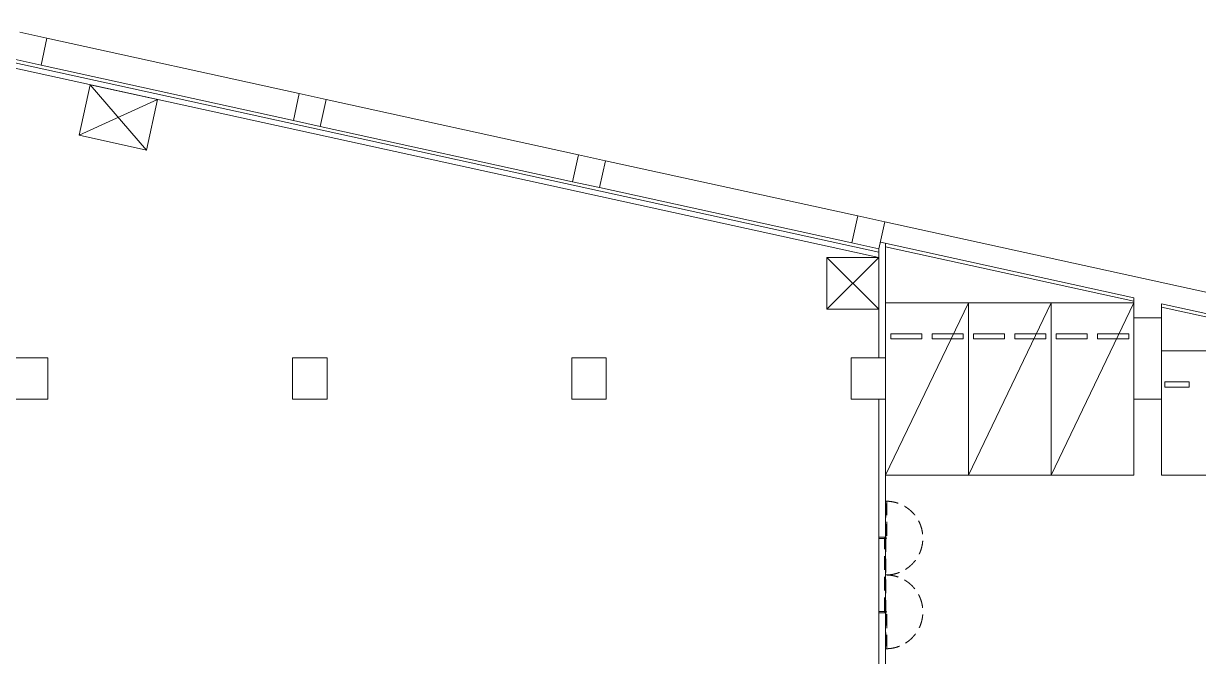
# Model space of a CAD drawing. Header units: millimetres. Extents: x 43806 to 399860, y -65551 to 59129.
# Drawn here: x 151172 to 185250, y -22008 to -3643 of the extents above; entities that cross this region are included whole.
import ezdxf

# ---------------------------------------------------------------- set-up
doc = ezdxf.new("R2010")
doc.units = ezdxf.units.MM
doc.header["$LTSCALE"] = 400
doc.header["$MEASUREMENT"] = 0
doc.linetypes.add('광-XR-PLAN$0$HIDDEN', pattern=[0.375, 0.25, -0.125])
doc.layers.add('A', color=8, linetype='CONTINUOUS', lineweight=0)

msp = doc.modelspace()

# ---------------------------------------------------------------- linework, layer by layer
at = {"layer": 'A', "ltscale": 2}
for p, q in [((175975, -10282), (145701, -3643)), ((175975, -10436), (145684, -3793)), ((151851, -4071), (159170, -5676)), ((158998, -6457), (151680, -4852)), ((159951, -5847), (167270, -7452)), ((159780, -6628), (167098, -8233)), ((168051, -7623), (175370, -9228)), ((167880, -8405), (175198, -10009)), ((176151, -9399), (192670, -13022)), ((175975, -13343), (175975, -10180)), ((176023, -9985), (183375, -11598)), ((176175, -13343), (176175, -10019)), ((176175, -10121), (183375, -11700)), ((176175, -16743), (178575, -11743)), ((178575, -16743), (180975, -11743)), ((180975, -16743), (183375, -11743)), ((183375, -12183), (183375, -11598)), ((184175, -11773), (188275, -12672)), ((184175, -12183), (184175, -11773)), ((184175, -11876), (188275, -12775)), ((184175, -12183), (183375, -12183)), ((183375, -12183), (183375, -14543)), ((184175, -14543), (184175, -12183)), ((150875, -13343), (151875, -13343)), ((151875, -13343), (151875, -14543)), ((158975, -13343), (159975, -13343)), ((158975, -14543), (158975, -13343)), ((159975, -13343), (159975, -14543)), ((167075, -13343), (168075, -13343)), ((167075, -14543), (167075, -13343)), ((168075, -13343), (168075, -14543)), ((176175, -13343), (175175, -13343)), ((175175, -13343), (175175, -14543)), ((176175, -14543), (176175, -13343)), ((151875, -14543), (150875, -14543)), ((159975, -14543), (158975, -14543)), ((168075, -14543), (167075, -14543)), ((175175, -14543), (176175, -14543)), ((175975, -22543), (175975, -14543)), ((176175, -22543), (176175, -14543)), ((183375, -14543), (184175, -14543))]:
    msp.add_line(p, q, dxfattribs=at)
at = {"layer": 'A', "ltscale": 4}
for p, q in [((151070, -3899), (151851, -4071)), ((151851, -4071), (151680, -4852)), ((151680, -4852), (150898, -4681)), ((158998, -6457), (159170, -5676)), ((159170, -5676), (159951, -5847)), ((159951, -5847), (159780, -6628)), ((159780, -6628), (158998, -6457)), ((167098, -8233), (167270, -7452)), ((167270, -7452), (168051, -7623)), ((168051, -7623), (167880, -8405)), ((167880, -8405), (167098, -8233)), ((175198, -10009), (175370, -9228)), ((175370, -9228), (176151, -9399)), ((176151, -9399), (175980, -10181)), ((175980, -10181), (175198, -10009))]:
    msp.add_line(p, q, dxfattribs=at)
at = {"layer": 'A'}
for p, q in [((152787, -6886), (153108, -5421)), ((153108, -5421), (154741, -7315)), ((153108, -5421), (155062, -5850)), ((155062, -5850), (152787, -6886)), ((155062, -5850), (154741, -7315)), ((154741, -7315), (152787, -6886)), ((174475, -10436), (175975, -11936)), ((175975, -10436), (174475, -11936)), ((174475, -10436), (175975, -10436)), ((174475, -11936), (174475, -10436)), ((175975, -10436), (175975, -11936)), ((178575, -11743), (176175, -11743)), ((176175, -11743), (176175, -16743)), ((180975, -11743), (178575, -11743)), ((178575, -11743), (178575, -16743)), ((178575, -16743), (178575, -11743)), ((183375, -11743), (180975, -11743)), ((180975, -11743), (180975, -16743)), ((180975, -16743), (180975, -11743)), ((183375, -16743), (183375, -11743)), ((175975, -11936), (174475, -11936)), ((177225, -12643), (176325, -12643)), ((176325, -12643), (176325, -12793)), ((176325, -12793), (177225, -12793)), ((177225, -12793), (177225, -12643)), ((177525, -12793), (177525, -12643)), ((177525, -12643), (178425, -12643)), ((178425, -12793), (177525, -12793)), ((178425, -12643), (178425, -12793)), ((179625, -12643), (178725, -12643)), ((178725, -12643), (178725, -12793)), ((178725, -12793), (179625, -12793)), ((179625, -12793), (179625, -12643)), ((179925, -12793), (179925, -12643)), ((179925, -12643), (180825, -12643)), ((180825, -12793), (179925, -12793)), ((180825, -12643), (180825, -12793)), ((182025, -12643), (181125, -12643)), ((181125, -12643), (181125, -12793)), ((181125, -12793), (182025, -12793)), ((182025, -12793), (182025, -12643)), ((182325, -12793), (182325, -12643)), ((182325, -12643), (183225, -12643)), ((183225, -12793), (182325, -12793)), ((183225, -12643), (183225, -12793)), ((184175, -13143), (186175, -13143)), ((184175, -16743), (184175, -13143)), ((184975, -14043), (184275, -14043)), ((184275, -14043), (184275, -14193)), ((184275, -14193), (184975, -14193)), ((184975, -14193), (184975, -14043)), ((176175, -16743), (178575, -16743)), ((178575, -16743), (180975, -16743)), ((180975, -16743), (183375, -16743)), ((186175, -16743), (184175, -16743))]:
    msp.add_line(p, q, dxfattribs=at)
at = {"layer": 'A', "linetype": '광-XR-PLAN$0$HIDDEN', "ltscale": 4}
for p, q in [((176185, -18573), (176185, -17503)), ((176185, -17503), (176215, -17503)), ((176215, -17503), (176215, -18573)), ((175975, -18588), (175975, -18543)), ((175975, -18543), (176185, -18543)), ((176140, -18588), (175975, -18588)), ((176185, -18573), (176140, -18573)), ((176140, -18573), (176140, -18588)), ((176140, -20698), (176140, -18588)), ((176185, -18543), (176185, -18573)), ((176185, -18573), (176185, -20713)), ((176215, -18573), (176185, -18573)), ((175975, -20698), (175975, -20743)), ((176140, -20698), (175975, -20698)), ((175975, -20743), (176185, -20743)), ((176140, -20713), (176140, -20698)), ((176185, -20713), (176140, -20713)), ((176215, -20713), (176185, -20713)), ((176185, -20713), (176185, -21783)), ((176185, -20743), (176185, -20713)), ((176215, -21783), (176215, -20713)), ((176185, -21783), (176215, -21783))]:
    msp.add_line(p, q, dxfattribs=at)
for centre in [(176185, -18573), (176185, -20713)]:
    msp.add_arc(centre, 1070, 270, 90, dxfattribs=at)

doc.saveas('drawing.dxf')
